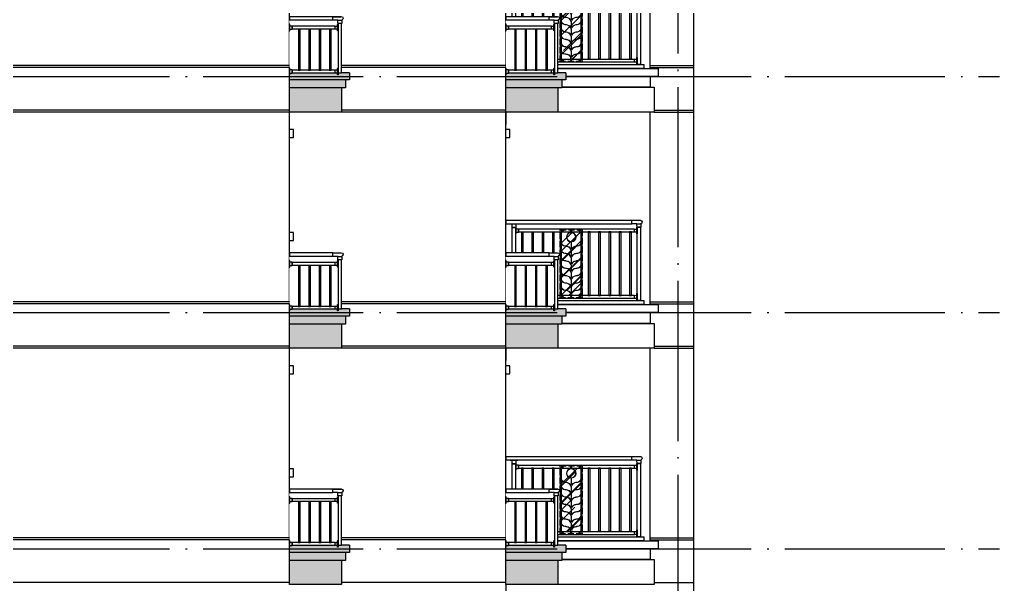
# Model space of a CAD drawing. Extents: x -12446 to 284554, y -295110 to 165007.
# Drawn here: x 198327 to 210557, y -229299 to -222245 of the extents above; entities that cross this region are included whole.
import ezdxf

# ---------------------------------------------------------------- set-up
doc = ezdxf.new("R2010")
doc.units = 0
doc.header["$LTSCALE"] = 1000
doc.linetypes.add('AX-14-E$0$DASH', pattern=[0.35, 0.25, -0.1])
doc.linetypes.add('AX-14-E$0$DOTE', pattern=[2.4200000000000004, 2, -0.2, 0.02, -0.2])
doc.layers.get('0').update_dxf_attribs({"linetype": 'CONTINUOUS'})
doc.layers.get('Defpoints').update_dxf_attribs({"linetype": 'CONTINUOUS'})
for name, color, linetype in [('A-Anno-Note', 241, 'CONTINUOUS'), ('AX-14-comp-tc$0$灰褐色真石漆', 15, 'CONTINUOUS'), ('AX-14-E$0$A-Anno-Note', 241, 'CONTINUOUS'), ('AX-14-E$0$A-Detl-Patt', 8, 'CONTINUOUS'), ('AX-14-E$0$A-Detl-Thin', 131, 'CONTINUOUS'), ('AX-14-E$0$A-elev-FIXT', 9, 'CONTINUOUS'), ('AX-14-E$0$A-elev-HRAL', 61, 'CONTINUOUS'), ('AX-14-E$0$A-elev-XFINE', 8, 'CONTINUOUS'), ('AX-14-E$0$PUB_HATCH', 8, 'CONTINUOUS'), ('AX-14-E$0$栏杆型材', 82, 'CONTINUOUS'), ('AX-14-E$0$阳台栏杆扶手', 82, 'CONTINUOUS')]:
    doc.layers.add(name, color=color, linetype=linetype)
doc.layers.add('AX-14-E$0$A-Grid', color=222, linetype='AX-14-E$0$DOTE', plot=False)
doc.layers.add('AX-14-E$0$A-Wall-stru', color=4, linetype='CONTINUOUS', lineweight=30)
doc.layers.add('AX-14-E$0$花形线', color=241, linetype='CONTINUOUS', lineweight=15)

# ---------------------------------------------------------------- blocks, each defined once
blk = doc.blocks.new('AX-14-E$0$4080转角立图')
at = {"layer": 'AX-14-E$0$A-elev-FIXT', "linetype": 'Continuous'}
blk.add_line((25.55522843915969, 41.9922859473736), (-24.30321649741381, 41.9922859473736), dxfattribs=at)
blk.add_lwpolyline([(-25.29782274598256, 42.9517344115302, -0.3271392253384975), (-24.22508311690763, 41.53998265002156), (-23.50000002561137, 0), (23.50000002561137, 0), (24.2073870995082, 40.52617865166394, -0.4091108014680134), (25.70715864608064, 42.00000004569301), (85.25000008335337, 42.00000003812602, 0.4142135623730951), (86.75000008707866, 43.50000004190952), (86.75000008707866, 86.50000009016367, 0.4142135623730951), (85.25000008335337, 88.00000009400537), (-18.75000002095476, 88.00000009400537, 0.8651570106099542)], format="xyb", close=True, dxfattribs=at)
blk = doc.blocks.new('AX-14-E$0$32固定座立面')
at = {"layer": 'AX-14-E$0$栏杆型材', "color": 6, "linetype": 'Continuous'}
blk.add_line((-7.000000000029103, -22.48393362967181), (-7.000000000029103, 22.48393362967181), dxfattribs=at)
blk.add_lwpolyline([(-7.000000000029103, -22.48393363013747, 0.4116598905253932), (-9.973820392653579, -19.48404786120226), (-36.00872653194528, -19.25684467663814, -0.411659890479309), (-36.99999999529972, -18.25688275466382), (-36.99999999529972, 18.25688275466382, -0.411659890479309), (-36.00872653194528, 19.25684467663814), (-9.973820392653579, 19.48404786120226, 0.4116598904800121), (-7.000000000029103, 22.48393362967181), (-7.000000000014551, 39.03737757549971, -0.4116598903650479), (-5.017453071239287, 41.03730142168934), (0, 41.08108807232929), (0, -41.08108807232929), (-5.017453071239287, -41.03730142167478, -0.41165989040972), (-7.000000000014551, -39.03737757517956)], format="xyb", close=True, dxfattribs=at)
blk = doc.blocks.new('AX-14-E$0$A$C39DB7BCD')
at = {"layer": 'AX-14-E$0$A-Detl-Thin'}
blk.add_line((121.5103497480013, 25.08079728815937), (671.5103500907862, 25.08079728815937), dxfattribs=at)
blk.add_wipeout([(671.5103500907826, 725.0807972881557), (21.510350090786233, 725.0807972881557), (21.510350090786233, 25.080797288159374), (671.5103500907826, 25.080797288159374)]).dxf.layer = 'AX-14-E$0$A-Detl-Thin'
at = {"layer": 'AX-14-E$0$A-elev-HRAL', "ltscale": 10}
for points in [[(148.5103500907862, 573.0807972881594, 0.4142135623730951), (148.0103500907862, 572.5807972881594), (148.0103500907862, 570.5807972881594, 0.4142135623730951), (148.5103500907862, 570.0807972881594), (173.5103500907862, 570.0807972881594, 0.4142135623730951), (174.0103500907862, 570.5807972881594), (174.0103500907862, 572.5807972881594, 0.4142135623730951), (173.5103500907862, 573.0807972881594)], [(277.5103500907862, 573.0807972881594, 0.4142135623730951), (277.0103500907862, 572.5807972881594), (277.0103500907862, 570.5807972881594, 0.4142135623730951), (277.5103500907862, 570.0807972881594), (302.5103500907862, 570.0807972881594, 0.4142135623730951), (303.0103500907862, 570.5807972881594), (303.0103500907862, 572.5807972881594, 0.4142135623730951), (302.5103500907862, 573.0807972881594)], [(406.5103500907862, 573.0807972881594, 0.4142135623730951), (406.0103500907862, 572.5807972881594), (406.0103500907862, 570.5807972881594, 0.4142135623730951), (406.5103500907862, 570.0807972881594), (431.5103500907862, 570.0807972881594, 0.4142135623730951), (432.0103500907862, 570.5807972881594), (432.0103500907862, 572.5807972881594, 0.4142135623730951), (431.5103500907862, 573.0807972881594)], [(535.5103500907862, 573.0807972881594, 0.4142135623730951), (535.0103500907862, 572.5807972881594), (535.0103500907862, 570.5807972881594, 0.4142135623730951), (535.5103500907862, 570.0807972881594), (560.5103500907862, 570.0807972881594, 0.4142135623730951), (561.0103500907862, 570.5807972881594), (561.0103500907862, 572.5807972881594, 0.4142135623730951), (560.5103500907862, 573.0807972881594)], [(148.5103500907862, 57.08079729080782, -0.4142135623730951), (148.0103500907862, 57.58079729080782), (148.0103500907862, 59.58079729080782, -0.4142135623730951), (148.5103500907862, 60.08079729080782), (173.5103500907862, 60.08079729080782, -0.4142135623730951), (174.0103500907862, 59.58079729080782), (174.0103500907862, 57.58079729080782, -0.4142135623730951), (173.5103500907862, 57.08079729080782)], [(277.5103500907862, 57.08079729080782, -0.4142135623730951), (277.0103500907862, 57.58079729080782), (277.0103500907862, 59.58079729080782, -0.4142135623730951), (277.5103500907862, 60.08079729080782), (302.5103500907862, 60.08079729080782, -0.4142135623730951), (303.0103500907862, 59.58079729080782), (303.0103500907862, 57.58079729080782, -0.4142135623730951), (302.5103500907862, 57.08079729080782)], [(406.5103500907862, 57.08079729080782, -0.4142135623730951), (406.0103500907862, 57.58079729080782), (406.0103500907862, 59.58079729080782, -0.4142135623730951), (406.5103500907862, 60.08079729080782), (431.5103500907862, 60.08079729080782, -0.4142135623730951), (432.0103500907862, 59.58079729080782), (432.0103500907862, 57.58079729080782, -0.4142135623730951), (431.5103500907862, 57.08079729080782)], [(535.5103500907862, 57.08079729080782, -0.4142135623730951), (535.0103500907862, 57.58079729080782), (535.0103500907862, 59.58079729080782, -0.4142135623730951), (535.5103500907862, 60.08079729080782), (560.5103500907862, 60.08079729080782, -0.4142135623730951), (561.0103500907862, 59.58079729080782), (561.0103500907862, 57.58079729080782, -0.4142135623730951), (560.5103500907862, 57.08079729080782)]]:
    blk.add_lwpolyline(points, format="xyb", close=True, dxfattribs=at)
for points in [[(170.5103500907862, 60.08079729080782), (151.5103500907862, 60.08079729080782), (151.5103500907862, 570.0807972881594), (170.5103500907862, 570.0807972881594)], [(299.5103500907862, 60.08079729080782), (280.5103500907862, 60.08079729080782), (280.5103500907862, 570.0807972881594), (299.5103500907862, 570.0807972881594)], [(428.5103500907862, 60.08079729080782), (409.5103500907862, 60.08079729080782), (409.5103500907862, 570.0807972881594), (428.5103500907862, 570.0807972881594)], [(557.5103500907862, 60.08079729080782), (538.5103500907862, 60.08079729080782), (538.5103500907862, 570.0807972881594), (557.5103500907862, 570.0807972881594)]]:
    blk.add_lwpolyline(points, close=True, dxfattribs=at)
at = {"layer": 'AX-14-E$0$栏杆型材'}
for points in [[(21.51035009078623, 640.0807972285256), (61.51035009078623, 640.0807972285256), (61.51035009078623, 25.08079728815937), (21.51035009078623, 25.08079728815937)], [(98.51035008607141, 605.0807972881594), (634.5103450552706, 605.0807972881594), (634.5103450552706, 573.0807972881594), (98.51035008607141, 573.0807972881594)], [(98.51035008612962, 57.08079728815937), (634.5103450552706, 57.08079728815937), (634.5103450552706, 25.08079728815937), (98.51035008612962, 25.08079728815937)]]:
    blk.add_lwpolyline(points, close=True, dxfattribs=at)
at = {"layer": 'AX-14-E$0$阳台栏杆扶手'}
blk.add_lwpolyline([(671.5103500907862, 685.0807972881594), (128.2603501778067, 685.0807972881594), (128.2603501778067, 725.0807972881594), (671.5103500907862, 725.0807972881594)], close=True, dxfattribs=at)
at = {"layer": 'AX-14-E$0$A-elev-HRAL'}
for name, p in [('AX-14-E$0$4080转角立图', (41.51035009078623, 640.0807972285256)), ('AX-14-E$0$32固定座立面', (671.5103450505703, 589.0807972881594)), ('AX-14-E$0$32固定座立面', (671.5103450505703, 41.08079728815937))]:
    blk.add_blockref(name, p, dxfattribs=at)
at = {"layer": 'AX-14-E$0$A-elev-HRAL', "xscale": -1}
for p in [(61.51035009078623, 589.0807972881594), (61.51035009078623, 41.08079728815937)]:
    blk.add_blockref('AX-14-E$0$32固定座立面', p, dxfattribs=at)
blk = doc.blocks.new('AX-14-E$0$螺帽01')
at = {"layer": 'AX-14-E$0$A-elev-XFINE', "linetype": 'Continuous'}
blk.add_lwpolyline([(-12.5, -3), (12.5, -3, 0.4142135623274548), (13, -2.500000000058208), (13, -0.5, 0.4142135624073697), (12.5, 0), (-12.5, 0, 0.4142135623954785), (-13, -0.5000000000582077), (-13, -2.500000000058208, 0.4142135623389978)], format="xyb", close=True, dxfattribs=at)
blk = doc.blocks.new('AX-14-E$0$40固定座立图')
at = {"layer": 'AX-14-E$0$A-elev-HRAL', "color": 6, "linetype": 'Continuous'}
blk.add_line((-26.48393362914794, -7), (26.48393362914794, -6.999999999985447), dxfattribs=at)
blk.add_lwpolyline([(48.03730141787673, -5.017453072752687), (48.08108807106328, 0), (-48.08108807106328, 0), (-48.03730141787673, -5.017453072723583, 0.4116598905572963), (-46.03737757392809, -6.999999999985447), (-26.48393362913339, -7, -0.4116598905270585), (-23.48404786067839, -9.97382039311924), (-23.16957599873422, -46.00872653110127, 0.4116598905130126), (-22.16961407421331, -46.99999999710416), (22.16961407421331, -46.99999999710416, 0.4116598905256279), (23.16957599871967, -46.00872653104306), (23.48404786066385, -9.973820392930064, -0.4116598905116063), (26.48393362913339, -6.999999999985447), (46.03737757392809, -7.000000000014551, 0.4116598905572963)], format="xyb", close=True, dxfattribs=at)
blk = doc.blocks.new('AX-14-E$0$麦穗铁花七')
at = {"layer": 'AX-14-E$0$花形线'}
for p, q in [((0, 0), (18.99999999837019, 0)), ((0, -856), (0, 0)), ((18.99999999837019, 0), (18.99999999837019, -170.711155415338)), ((257.9999999984866, 0), (276.9999999994179, 0)), ((257.9999999984866, -170.7111341095442), (257.9999999984866, 0)), ((276.9999999994179, 0), (276.9999999994179, -856)), ((147.9999999989523, -18), (128.9999999979045, -18)), ((128.9999999979045, -36), (128.9999999979045, -18)), ((147.9999999989523, -18), (147.9999999989523, -36)), ((18.99999999837019, -201.1872820074786), (18.99999999837019, -262.711171469884)), ((135.9999999983702, -159.8090010967571), (135.9999999983702, -239.4770345227444)), ((140.9999999983702, -159.8090049135499), (140.9999999983702, -239.4770383395371)), ((257.9999999984866, -262.7111501253676), (257.9999999984866, -201.1871012544143)), ((18.99999999837019, -293.1872854810208), (18.99999999837019, -354.7111647126731)), ((135.9999999984866, -331.4770447865594), (135.9999999983702, -265.8547116986592)), ((135.9999999984866, -423.4770315401256), (135.9999999984866, -357.8547183014452)), ((140.9999999983702, -265.8547229217947), (140.9999999983702, -331.4770411909558)), ((140.9999999983702, -357.8547259452753), (140.9999999983702, -423.4770334486384)), ((257.9999999984866, -354.711130782729), (257.9999999984866, -293.1870986134745)), ((18.99999999837019, -373.907845482463), (18.99999999837019, -446.7111638879869)), ((18.99999999837019, -465.9078454826958), (18.99999999837019, -538.711162801832)), ((135.9999999984866, -515.4770334486384), (135.9999999984866, -449.8547259455081)), ((140.9999999983702, -449.8547335893381), (140.9999999983702, -515.4770320816897)), ((257.9999999984866, -446.7111310036853), (257.9999999984866, -373.9078454829287)), ((257.9999999984866, -538.7111310788896), (257.9999999984866, -465.9078435169067)), ((18.99999999837019, -557.907845482463), (18.99999999837019, -630.711160156643)), ((135.9999999984866, -607.477033449104), (135.9999999984866, -541.8547183012124)), ((140.9999999983702, -541.8547335893381), (140.9999999983702, -607.4770353569183)), ((257.9999999984866, -630.7111320963595), (257.9999999984866, -557.9078474491835)), ((18.99999999837019, -649.9078474489506), (18.99999999837019, -722.7111475807615)), ((135.9999999984866, -699.4770315401256), (135.9999999984866, -633.8547259452753)), ((135.9999999984866, -791.4770306563005), (135.9999999984866, -725.8547451915219)), ((135.9999999984866, -791.4770326707512), (135.9999999984866, -725.8547451915219)), ((140.9999999983702, -633.8547259452753), (140.9999999983702, -699.4770353569183)), ((140.9999999983702, -725.854741233401), (140.9999999983702, -791.4770364877768)), ((257.9999999984866, -722.7111363504082), (257.9999999984866, -649.9078454829287)), ((18.99999999837019, -856), (0, -856)), ((19.00000032118987, -753.1872924522031), (18.99999999837019, -856)), ((129.0000000004657, -837), (128.9999995982507, -801.9999945529271)), ((147.9999999989523, -837), (129.0000000004657, -837)), ((147.9999999989523, -837), (147.9999983628513, -802.0000003913883)), ((257.9999999984866, -856.0000000002328), (257.9999999777647, -753.1872924517374)), ((276.9999999994179, -856), (257.9999999984866, -856))]:
    blk.add_line(p, q, dxfattribs=at)
blk.add_circle((138.499999997206, -95.24314306257293), 54.99999999978, dxfattribs=at)
for centre, radius, start, end in [((138.499999997206, -95.24314306257293), 59.99999999976, 99.11017015245682, 263.3741904625733), ((138.499999997206, -95.24314306257293), 59.99999999976009, 276.6258060255059, 80.88982984754318), ((28.99992061895318, -170.711155415338), 9.99992062057148, 179.9999551502032, 202.5284883252805), ((25.49999844981357, -201.1872820074786), 6.499998451425752, 48.98171101870844, 180.0000087778603), ((64.99784497800283, -155.7794758775854), 48.97177728634066, 202.52832141155, 264.7737600098847), ((64.99784497800283, -155.7794758775854), 53.68263728631816, 228.9817191078223, 264.9128929945838), ((55.93757898756303, -326.4905961589538), 117.3187729925896, 67.96278900687564, 87.89940200339474), ((55.94803452724591, -326.4064713339903), 121.9451817465887, 67.87781100030634, 87.84333800098148), ((74.66155586054083, -274.6333636271884), 62.26028161721909, 11.9892397155874, 66.0286990006087), ((74.66155586054083, -274.6333636271884), 66.97114161719942, 30.64552738469729, 66.02869900788912), ((130.9999995819526, -159.809001283953), 5.00000041654, 1.814268998284636e-06, 83.37418591651168), ((133.9999996210681, -239.4770338968956), 2.000000377318267, 210.6455399846023, 359.9999917557482), ((146.0000044916524, -159.8090049135499), 5.00000449324, 96.62589790626696, 180), ((142.9999995556427, -239.4770383395371), 1.999999557308492, 179.9999903150052, 329.3544905043871), ((202.3384449953446, -274.6333636271884), 62.26028161718629, 113.9713010066717, 168.0107706737014), ((202.3384449953446, -274.6333636271884), 66.97114161718169, 113.9713010066717, 149.3544757168593), ((221.0519663286395, -326.4064713339903), 121.9451817465887, 92.15666199901852, 112.1221889996937), ((221.062421868206, -326.4905961589538), 117.3187729925896, 92.10059800328618, 112.0372110004021), ((212.0021558778826, -155.7794758775854), 48.97177728632563, 275.2262399968336, 337.4716623274784), ((212.0021558778826, -155.7794758775854), 53.68263728632237, 275.0871070054162, 311.0182802819995), ((251.5000015494879, -201.1872820074786), 6.499998451425752, 359.9999912221397, 131.0182889898809), ((247.9999247504165, -170.7111266891588), 10.00007524804463, 337.4717882479646, 359.9999574847405), ((28.99992061895318, -262.7111537519377), 9.99992062057148, 179.9999551502032, 202.5284883252805), ((25.49999844981357, -293.1872803440783), 6.499998451425752, 48.98171101870844, 180.0000087778603), ((28.99992061895318, -354.7111537519377), 9.99992062057148, 179.9999551502032, 202.5284883252805), ((64.99784497800283, -247.779474214185), 48.97177728634066, 202.52832141155, 264.7737600098847), ((64.99784497800283, -339.779474214185), 48.97177728634066, 202.52832141155, 264.7737600098847), ((64.99784497800283, -247.779474214185), 53.68263728631816, 228.9817191078223, 264.9128929945838), ((55.93757898767944, -418.4905944955535), 117.3187729925896, 67.96278900687564, 87.89940200339474), ((55.94803452724591, -418.40646967059), 121.9451817465887, 67.87781100030634, 87.84333800098148), ((74.66155586054083, -366.633361963788), 62.26028161721909, 11.9892397155874, 66.0286990006087), ((74.66155586054083, -366.633361963788), 66.97114161719942, 30.64552738469729, 66.02869900788912), ((133.9999996210681, -331.4770322334953), 2.000000377318267, 210.6455399846023, 359.9999917557482), ((116.00015786523, -265.8547116986592), 19.99984213317512, 359.9999763211216, 11.98931049959208), ((116.00015786523, -357.8547100352589), 19.99984213317512, 359.9999763211216, 11.98931049959208), ((160.9999104849994, -265.8547229217947), 19.99991048663023, 168.0107305257201, 180.0000134335947), ((142.9999995557591, -331.4770366761368), 1.999999557308492, 179.9999903150052, 329.3544905043871), ((160.9999104849994, -357.8547212583944), 19.99991048663023, 168.0107305257201, 180.0000134335947), ((202.3384449953446, -366.633361963788), 62.26028161718629, 113.9713010066717, 168.0107706737014), ((202.3384449953446, -366.633361963788), 66.97114161718169, 113.9713010066717, 149.3544757168593), ((221.0519663286395, -418.40646967059), 121.9451817465887, 92.15666199901852, 112.1221889996937), ((221.0624218683224, -418.4905944955535), 117.3187729925896, 92.10059800328618, 112.0372110004021), ((212.0021558778826, -247.779474214185), 48.97177728632563, 275.2262399968336, 337.4716623274784), ((212.0021558778826, -339.779474214185), 48.97177728632563, 275.2262399968336, 337.4716623274784), ((212.0021558778826, -247.779474214185), 53.68263728632237, 275.0871070054162, 311.0182802819995), ((251.5000015496043, -293.1872803440783), 6.499998451425752, 359.9999912221397, 131.0182889898809), ((247.9999247504165, -262.7111250257585), 10.00007524804463, 337.4717882479646, 359.9999574847405), ((247.9999247504165, -354.7111250257585), 10.00007524804463, 337.4717882479646, 359.9999574847405), ((20.99999995273538, -373.9078454498667), 1.999999954337312, 37.80011585551426, 180.0000009338149), ((28.99992061895318, -446.7111537519377), 9.99992062057148, 179.9999551502032, 202.5284883252805), ((20.99999995273538, -465.9078454498667), 1.999999954382771, 37.80011585551426, 180.0000009338149), ((64.99784497800283, -431.779474214185), 48.97177728634066, 202.52832141155, 264.7737600098847), ((64.99784497800283, -339.779474214185), 53.68263728631146, 217.8001173893317, 264.9128929945838), ((64.99784497800283, -431.779474214185), 53.68263728631879, 217.8001173893317, 264.9128929945838), ((55.93757898767944, -510.4905944955535), 117.3187729925896, 67.96278900687564, 87.89940200339474), ((55.93757898767944, -602.4905944955535), 117.3187729925896, 67.96278900687564, 87.89940200339474), ((55.94803452724591, -510.40646967059), 121.9451817465887, 67.87781100030634, 87.84333800098148), ((55.94803452724591, -602.40646967059), 121.9451817465887, 67.87781100030634, 87.84333800098148), ((74.66155586054083, -458.633361963788), 62.2602816172185, 11.98922958450277, 66.02869900788912), ((74.66155586054083, -458.633361963788), 66.97114161719377, 30.64552808971666, 66.0286990006087), ((133.9999992811354, -423.4770309927408), 2.000000717247605, 210.6455520372097, 359.9999843252495), ((116.0000126780942, -449.8547252812423), 19.99998732036015, 359.9999980923495, 11.9892352526368), ((143.0000005568145, -423.4770330225583), 2.000000558398869, 180.0000121929549, 329.3544549905359), ((161.0000556670129, -449.8547365039121), 20.00005566859294, 168.0108057648156, 179.9999916490265), ((202.3384449953446, -458.633361963788), 62.26028161718337, 113.9713010066717, 168.0107808078137), ((202.3384449953446, -458.633361963788), 66.97114161718247, 113.9713010066717, 149.3544736496994), ((221.0519663286395, -510.40646967059), 121.9451817465887, 92.15666199901852, 112.1221889996937), ((221.0519663286395, -602.40646967059), 121.9451817465887, 92.15666199901852, 112.1221889996937), ((221.0624218683224, -510.4905944955535), 117.3187729925896, 92.10059800328618, 112.0372110004021), ((221.0624218683224, -602.4905944955535), 117.3187729925896, 92.10059800328618, 112.0372110004021), ((212.0021558778826, -431.779474214185), 48.97177728632563, 275.2262399968336, 337.4716623274784), ((212.0021558778826, -339.779474214185), 53.68263728631881, 275.0871070054162, 322.1998820658076), ((212.0021558778826, -431.779474214185), 53.68263728631785, 275.0871070054162, 322.1998836556749), ((256.0000005458714, -373.9078450917732), 1.999999452546983, 359.9999887942209, 142.1999005235995), ((256.0000014370307, -465.9078424889594), 1.999998561419298, 359.9999705448092, 142.1999321915944), ((247.9999247504165, -446.7111250257585), 10.00007524804463, 337.4717882479646, 359.9999574847405), ((28.99992061895318, -538.7111537519377), 9.99992062057148, 179.9999551502032, 202.5284883252805), ((20.99999995273538, -557.9078454498667), 1.999999954343679, 37.80011585551426, 180.0000009338149), ((64.99784497800283, -523.779474214185), 48.97177728634066, 202.52832141155, 264.7737600098847), ((64.99784497800283, -523.779474214185), 53.6826372863135, 217.7394217313141, 264.9128929945838), ((55.93757898767944, -694.4905944955535), 117.3187729925896, 67.96278900687564, 87.89940200339474), ((55.94803452724591, -694.40646967059), 121.9451817465887, 67.87781100030634, 87.84333800098148), ((74.66155586054083, -550.633361963788), 62.26028161721916, 11.9892397155874, 66.0286990006087), ((74.66155586054083, -642.633361963788), 62.26028161721518, 11.98922958450277, 66.02869900788912), ((74.66155586054083, -550.633361963788), 66.97114161718834, 30.64552672786852, 66.0286990006087), ((74.66155586054083, -642.633361963788), 66.97114161718936, 30.64552672786852, 66.0286990006087), ((133.9999999423744, -515.4770334060304), 2.000000056026527, 210.6455285991977, 359.9999987860406), ((133.9999999423744, -607.4770334060304), 2.000000056028064, 210.6455285991977, 359.9999987860406), ((116.0001578651136, -541.8547100352589), 19.99984213332742, 359.9999763211216, 11.98931049959208), ((143.000000814558, -515.4770320816897), 2.000000816175488, 180.0000178358651, 329.3544458443715), ((161.0000556738814, -541.8547365046106), 20.00005567548281, 168.0108057648156, 179.9999916490265), ((142.9999998958083, -607.4770354351494), 1.999999897337604, 179.9999977588442, 329.3544784270468), ((202.3384449953446, -550.633361963788), 62.26028161718175, 113.9713010066717, 168.0107808078137), ((202.3384449953446, -642.633361963788), 62.26028161718352, 113.9713010066717, 168.0107706737014), ((202.3384449953446, -550.633361963788), 66.97114161718883, 113.9713010066717, 149.3544731255674), ((202.3384449953446, -550.633361963788), 66.97114161718528, 113.9713010066717, 149.3544723301044), ((202.3384449953446, -642.633361963788), 66.97114161717674, 113.9713010066717, 149.3544750126236), ((221.0519663286395, -694.40646967059), 121.9451817465887, 92.15666199901852, 112.1221889996937), ((221.0624218683224, -694.4905944955535), 117.3187729925896, 92.10059800328618, 112.0372110004021), ((212.0021558778826, -523.779474214185), 48.97177728632563, 275.2262399968336, 337.4716623274784), ((212.0021558778826, -523.779474214185), 53.68263728631717, 275.0871070054162, 322.1998804661045), ((255.9999996545957, -557.9078476950526), 2.000000343841308, 7.043632581575615e-06, 142.1998688660991), ((247.9999247504165, -538.7111250257585), 10.00007524804463, 337.4717882479646, 359.9999574847405), ((28.99992061895318, -630.7111537519377), 9.99992062057148, 179.9999551502032, 202.5284883252805), ((21.0000008441275, -649.907848053379), 2.000000845725598, 37.8001475235092, 179.9999826844032), ((28.99997187592089, -722.7111446738709), 9.999971877552907, 179.999984111806, 202.52839555206), ((64.99784497800283, -615.779474214185), 48.97177728634066, 202.52832141155, 264.7737600098847), ((64.99784497800283, -615.779474214185), 48.97177728633999, 202.52832141155, 264.7737600098847), ((64.99784497800283, -707.7794753448106), 48.97177728634332, 202.5283364180262, 264.7737600031664), ((64.99784497800283, -615.779474214185), 53.6826372863171, 217.8001200227063, 264.9128930012645), ((64.99784497800283, -615.779474214185), 53.6826372863156, 220.661554955366, 264.9128929945838), ((55.93757898767944, -786.4905944955535), 117.3187729925896, 67.96278900687564, 87.89940200339474), ((55.94803452724591, -786.40646967059), 121.9451817465887, 67.87781100030634, 87.84333800098148), ((74.66155586054083, -734.633361963788), 62.2602816172191, 11.98920405565542, 66.0286990006087), ((74.66155586054083, -734.633361963788), 66.97114161718707, 33.5140883673936, 66.02869900788912), ((74.66155586054083, -734.633361963788), 66.97114161719884, 30.64552878465425, 66.02869900788912), ((133.9999992812518, -699.4770309929736), 2.000000717230917, 210.6455520487924, 359.9999843252495), ((116.0000126805389, -633.8547252810095), 19.99998731784082, 359.9999980923495, 11.9892352526368), ((115.9996471068589, -725.8547636691947), 20.00035289156211, 5.293396606758375e-05, 11.98904582984367), ((160.9999104847666, -633.8547212583944), 19.99991048630236, 168.0107305257201, 180.0000134335947), ((142.9999998958083, -699.4770354351494), 1.999999897376712, 179.9999977588442, 329.3544784270468), ((161.0002008653246, -725.8547517508268), 20.00020086689259, 168.0108810035033, 179.9999698777985), ((202.3384449953446, -734.633361963788), 62.26028161718613, 113.9713010066717, 168.0107909358706), ((202.3384449953446, -734.633361963788), 66.97114161717755, 113.9713010066717, 149.3544751038509), ((202.3384449953446, -734.633361963788), 66.97114161718214, 113.9713010066717, 146.4859096627437), ((221.0519663286395, -786.40646967059), 121.9451817465887, 92.15666199901852, 112.1221889996937), ((221.0624218683224, -786.4905944955535), 117.3187729925896, 92.10059800328618, 112.0372110004021), ((212.0021558778826, -615.779474214185), 48.97177728632563, 275.2262399968336, 339.9297405111478), ((212.0021558778826, -615.779474214185), 48.97177728632563, 275.2262399968336, 337.4716623274784), ((212.0021558778826, -707.7794753448106), 48.97177728632563, 275.2262399968336, 337.4716588511947), ((212.0021558778826, -615.779474214185), 53.68263728632092, 275.0871070054162, 322.1998827292423), ((212.0021558778826, -615.779474214185), 53.68263728631741, 275.0871070054162, 319.3384430893524), ((256.0000005458714, -649.9078450917732), 1.999999452543224, 359.9999887942209, 142.1999005235995), ((247.9999247504165, -630.7111250257585), 10.00007524804463, 337.4717882479646, 359.9999574847405), ((247.9999502144055, -722.711131228134), 10.00004978409319, 337.471742154263, 359.9999718788305), ((25.49999844981357, -753.1872914559208), 6.499998451425752, 48.98171101870844, 180.0000087778603), ((64.99784497800283, -707.7794753448106), 53.68263728630832, 228.9817253492229, 264.9128930012645), ((55.93757898767944, -878.490595626412), 117.3187729925896, 67.96278900687564, 87.89940200339474), ((55.94803452724591, -878.4064708014484), 121.9451817465887, 67.87781100030634, 87.84333800098148), ((74.66155586054083, -826.6333630944137), 62.26028161722146, 35.65450653499575, 66.02869899332832), ((74.66155586054083, -826.6333630944137), 66.97114161719243, 30.64552808971666, 66.0286990006087), ((109.0000233292812, -801.9999908928294), 19.99997667117735, 359.9999895145924, 35.65455139086912), ((133.9999992811354, -791.4770321235992), 2.000000717276533, 210.6455520487924, 359.9999843252495), ((133.9999992811354, -791.4770321235992), 2.000000717276533, 210.6455520487924, 359.9999843252495), ((142.9999998956919, -791.4770365660079), 1.999999897328129, 179.9999977588442, 329.3544784270468), ((202.3384449953446, -826.6333630944137), 66.97114161717832, 113.9713010066717, 149.3544750126236), ((168.0000024933834, -802.0000003913883), 20.00000249452797, 144.3454889800267, 179.9999988794221), ((202.3384449953446, -826.6333630944137), 62.26028161719142, 113.9713010066717, 144.3454841976421), ((221.0519663286395, -878.4064708014484), 121.9451817465887, 92.15666199901852, 112.1221889996937), ((221.0624218683224, -878.490595626412), 117.3187729925896, 92.10059800328618, 112.0372110004021), ((212.0021558778826, -707.7794753448106), 53.68263728631764, 275.0871069987355, 311.0182740408725), ((251.5000015496043, -753.1872914559208), 6.499998451425752, 359.9999912221397, 131.0182889898809)]:
    blk.add_arc(centre, radius, start, end, dxfattribs=at)
blk = doc.blocks.new('AX-14-E$0$aeryhrejreahre')
at = {"layer": 'AX-14-E$0$PUB_HATCH'}
h = blk.add_hatch(dxfattribs=at)
h.set_pattern_fill('AR-RROOF', color=256, scale=180, angle=45, style=0)
h.set_pattern_definition([(45, (123416.3569753696, -206915.0915559117), (193.9735322150937, 517.2627525735832), [3429, -457.2, 1143, -228.6]), (45, (123550.5220018182, -206619.2819192837), (-376.6319417176403, 53.3427213591508), [685.8, -75.43799999999999, 1371.6, -171.45]), (45, (123359.7813618066, -206696.8713321696), (732.2500841119789, 948.8538617521667), [1828.8, -320.04, 914.4, -228.6])])
h.paths.add_polyline_path([(205313.6805777584, -257346.4107495296), (205552.6805777524, -257346.4107495296), (205552.6805777524, -258142.4107495294), (205313.6805777584, -258142.4107495294)])
at = {"layer": 'AX-14-E$0$A-elev-HRAL', "ltscale": 10, "elevation": -0.0001354521091711663}
for points in [[(204834.9305777598, -257346.4107495294, -0.4142135623730951), (204835.4305777598, -257346.9107495294), (204835.4305777598, -257348.9107495294, -0.4142135623730951), (204834.9305777598, -257349.4107495294), (204809.9305777598, -257349.4107495294, -0.4142135623730951), (204809.4305777598, -257348.9107495294), (204809.4305777598, -257346.9107495294, -0.4142135623730951), (204809.9305777598, -257346.4107495294)], [(204963.9305777598, -257346.4107495294, -0.4142135623730951), (204964.4305777598, -257346.9107495294), (204964.4305777598, -257348.9107495294, -0.4142135623730951), (204963.9305777598, -257349.4107495294), (204938.9305777598, -257349.4107495294, -0.4142135623730951), (204938.4305777598, -257348.9107495294), (204938.4305777598, -257346.9107495294, -0.4142135623730951), (204938.9305777598, -257346.4107495294)], [(205092.9305777598, -257346.4107495294, -0.4142135623730951), (205093.4305777598, -257346.9107495294), (205093.4305777598, -257348.9107495294, -0.4142135623730951), (205092.9305777598, -257349.4107495294), (205067.9305777598, -257349.4107495294, -0.4142135623730951), (205067.4305777598, -257348.9107495294), (205067.4305777598, -257346.9107495294, -0.4142135623730951), (205067.9305777598, -257346.4107495294)], [(205221.9305777598, -257346.4107495294, -0.4142135623730951), (205222.4305777598, -257346.9107495294), (205222.4305777598, -257348.9107495294, -0.4142135623730951), (205221.9305777598, -257349.4107495294), (205196.9305777598, -257349.4107495294, -0.4142135623730951), (205196.4305777598, -257348.9107495294), (205196.4305777598, -257346.9107495294, -0.4142135623730951), (205196.9305777598, -257346.4107495294)], [(205644.4305777593, -257346.4107495294, 0.4142135623730951), (205643.9305777593, -257346.9107495294), (205643.9305777593, -257348.9107495294, 0.4142135623730951), (205644.4305777593, -257349.4107495294), (205669.4305777593, -257349.4107495294, 0.4142135623730951), (205669.9305777593, -257348.9107495294), (205669.9305777593, -257346.9107495294, 0.4142135623730951), (205669.4305777593, -257346.4107495294)], [(205773.4305777593, -257346.4107495294, 0.4142135623730951), (205772.9305777593, -257346.9107495294), (205772.9305777593, -257348.9107495294, 0.4142135623730951), (205773.4305777593, -257349.4107495294), (205798.4305777593, -257349.4107495294, 0.4142135623730951), (205798.9305777593, -257348.9107495294), (205798.9305777593, -257346.9107495294, 0.4142135623730951), (205798.4305777593, -257346.4107495294)], [(205902.4305777593, -257346.4107495294, 0.4142135623730951), (205901.9305777593, -257346.9107495294), (205901.9305777593, -257348.9107495294, 0.4142135623730951), (205902.4305777593, -257349.4107495294), (205927.4305777593, -257349.4107495294, 0.4142135623730951), (205927.9305777593, -257348.9107495294), (205927.9305777593, -257346.9107495294, 0.4142135623730951), (205927.4305777593, -257346.4107495294)], [(206031.4305777593, -257346.4107495294, 0.4142135623730951), (206030.9305777593, -257346.9107495294), (206030.9305777593, -257348.9107495294, 0.4142135623730951), (206031.4305777593, -257349.4107495294), (206056.4305777593, -257349.4107495294, 0.4142135623730951), (206056.9305777593, -257348.9107495294), (206056.9305777593, -257346.9107495294, 0.4142135623730951), (206056.4305777593, -257346.4107495294)], [(206160.4305777593, -257346.4107495294, 0.4142135623730951), (206159.9305777593, -257346.9107495294), (206159.9305777593, -257348.9107495294, 0.4142135623730951), (206160.4305777593, -257349.4107495294), (206185.4305777593, -257349.4107495294, 0.4142135623730951), (206185.9305777593, -257348.9107495294), (206185.9305777593, -257346.9107495294, 0.4142135623730951), (206185.4305777593, -257346.4107495294)], [(204834.9305777598, -258142.4107495294, 0.4142135623730951), (204835.4305777598, -258141.9107495294), (204835.4305777598, -258139.9107495294, 0.4142135623730951), (204834.9305777598, -258139.4107495294), (204809.9305777598, -258139.4107495294, 0.4142135623730951), (204809.4305777598, -258139.9107495294), (204809.4305777598, -258141.9107495294, 0.4142135623730951), (204809.9305777598, -258142.4107495294)], [(204963.9305777598, -258142.4107495294, 0.4142135623730951), (204964.4305777598, -258141.9107495294), (204964.4305777598, -258139.9107495294, 0.4142135623730951), (204963.9305777598, -258139.4107495294), (204938.9305777598, -258139.4107495294, 0.4142135623730951), (204938.4305777598, -258139.9107495294), (204938.4305777598, -258141.9107495294, 0.4142135623730951), (204938.9305777598, -258142.4107495294)], [(205092.9305777598, -258142.4107495294, 0.4142135623730951), (205093.4305777598, -258141.9107495294), (205093.4305777598, -258139.9107495294, 0.4142135623730951), (205092.9305777598, -258139.4107495294), (205067.9305777598, -258139.4107495294, 0.4142135623730951), (205067.4305777598, -258139.9107495294), (205067.4305777598, -258141.9107495294, 0.4142135623730951), (205067.9305777598, -258142.4107495294)], [(205221.9305777598, -258142.4107495294, 0.4142135623730951), (205222.4305777598, -258141.9107495294), (205222.4305777598, -258139.9107495294, 0.4142135623730951), (205221.9305777598, -258139.4107495294), (205196.9305777598, -258139.4107495294, 0.4142135623730951), (205196.4305777598, -258139.9107495294), (205196.4305777598, -258141.9107495294, 0.4142135623730951), (205196.9305777598, -258142.4107495294)], [(205644.4305777593, -258142.4107495294, -0.4142135623730951), (205643.9305777593, -258141.9107495294), (205643.9305777593, -258139.9107495294, -0.4142135623730951), (205644.4305777593, -258139.4107495294), (205669.4305777593, -258139.4107495294, -0.4142135623730951), (205669.9305777593, -258139.9107495294), (205669.9305777593, -258141.9107495294, -0.4142135623730951), (205669.4305777593, -258142.4107495294)], [(205773.4305777593, -258142.4107495294, -0.4142135623730951), (205772.9305777593, -258141.9107495294), (205772.9305777593, -258139.9107495294, -0.4142135623730951), (205773.4305777593, -258139.4107495294), (205798.4305777593, -258139.4107495294, -0.4142135623730951), (205798.9305777593, -258139.9107495294), (205798.9305777593, -258141.9107495294, -0.4142135623730951), (205798.4305777593, -258142.4107495294)], [(205902.4305777593, -258142.4107495294, -0.4142135623730951), (205901.9305777593, -258141.9107495294), (205901.9305777593, -258139.9107495294, -0.4142135623730951), (205902.4305777593, -258139.4107495294), (205927.4305777593, -258139.4107495294, -0.4142135623730951), (205927.9305777593, -258139.9107495294), (205927.9305777593, -258141.9107495294, -0.4142135623730951), (205927.4305777593, -258142.4107495294)], [(206031.4305777593, -258142.4107495294, -0.4142135623730951), (206030.9305777593, -258141.9107495294), (206030.9305777593, -258139.9107495294, -0.4142135623730951), (206031.4305777593, -258139.4107495294), (206056.4305777593, -258139.4107495294, -0.4142135623730951), (206056.9305777593, -258139.9107495294), (206056.9305777593, -258141.9107495294, -0.4142135623730951), (206056.4305777593, -258142.4107495294)], [(206160.4305777593, -258142.4107495294, -0.4142135623730951), (206159.9305777593, -258141.9107495294), (206159.9305777593, -258139.9107495294, -0.4142135623730951), (206160.4305777593, -258139.4107495294), (206185.4305777593, -258139.4107495294, -0.4142135623730951), (206185.9305777593, -258139.9107495294), (206185.9305777593, -258141.9107495294, -0.4142135623730951), (206185.4305777593, -258142.4107495294)]]:
    blk.add_lwpolyline(points, format="xyb", close=True, dxfattribs=at)
for points in [[(204812.9305777598, -258139.4107495294), (204831.9305777598, -258139.4107495294), (204831.9305777598, -257349.4107495294), (204812.9305777598, -257349.4107495294)], [(204941.9305777598, -258139.4107495294), (204960.9305777598, -258139.4107495294), (204960.9305777598, -257349.4107495294), (204941.9305777598, -257349.4107495294)], [(205070.9305777598, -258139.4107495294), (205089.9305777598, -258139.4107495294), (205089.9305777598, -257349.4107495294), (205070.9305777598, -257349.4107495294)], [(205199.9305777598, -258139.4107495294), (205218.9305777598, -258139.4107495294), (205218.9305777598, -257349.4107495294), (205199.9305777598, -257349.4107495294)], [(205666.4305777593, -258139.4107495294), (205647.4305777593, -258139.4107495294), (205647.4305777593, -257349.4107495294), (205666.4305777593, -257349.4107495294)], [(205795.4305777593, -258139.4107495294), (205776.4305777593, -258139.4107495294), (205776.4305777593, -257349.4107495294), (205795.4305777593, -257349.4107495294)], [(205924.4305777593, -258139.4107495294), (205905.4305777593, -258139.4107495294), (205905.4305777593, -257349.4107495294), (205924.4305777593, -257349.4107495294)], [(206053.4305777593, -258139.4107495294), (206034.4305777593, -258139.4107495294), (206034.4305777593, -257349.4107495294), (206053.4305777593, -257349.4107495294)], [(206182.4305777593, -258139.4107495294), (206163.4305777593, -258139.4107495294), (206163.4305777593, -257349.4107495294), (206182.4305777593, -257349.4107495294)]]:
    blk.add_lwpolyline(points, close=True, dxfattribs=at)
at = {"layer": 'AX-14-E$0$栏杆型材'}
for points, elevation in [([(204698.1805777598, -257291.4107495266), (204738.1805777598, -257291.4107495266), (204738.1805777598, -258204.4107495294), (204698.1805777598, -258204.4107495294)], 1.905728676620741e-06), ([(206298.1805777598, -258204.4107495294), (206258.1805777598, -258204.4107495294), (206258.1805777598, -257289.4107495892), (206298.1805777598, -257289.4107495892)], -0.0001354521091711663), ([(206221.1805777645, -257314.4107495294), (204775.1805777551, -257314.4107495294), (204775.1805777551, -257346.4107495294), (206221.1805777645, -257346.4107495294)], -0.0001354491747068923), ([(206221.1805777645, -258142.4107495294), (204775.1805777551, -258142.4107495294), (204775.1805777551, -258174.4107495294), (206221.1805777645, -258174.4107495294)], -0.0001354491747068923)]:
    blk.add_lwpolyline(points, close=True, dxfattribs=dict(at, elevation=elevation))
for centre in [(205329.6805777598, -257331.4107495294, -0.000275286579774898), (205536.6805777593, -257331.4107495294, -0.000275286579774898), (205329.6805777598, -258157.4107495294, -0.000275286579774898), (205536.6805777593, -258157.4107495294, -0.000275286579774898)]:
    blk.add_circle(centre, 7, dxfattribs=at)
at = {"layer": 'AX-14-E$0$阳台栏杆扶手', "elevation": -0.0002733810696280664}
blk.add_lwpolyline([(206191.4305776727, -257204.4107495296), (204618.1805827111, -257204.4107495296), (204618.1805827111, -257244.4107495296), (206191.4305776727, -257244.4107495296)], close=True, dxfattribs=at)
at = {"layer": 'Defpoints', "linetype": 'AX-14-E$0$DASH', "ltscale": 0.3, "elevation": -0.000275286579774898}
blk.add_lwpolyline([(205294.6805777598, -257319.4107495294), (205571.6805777593, -257319.4107495294), (205571.6805777593, -258169.4107495294), (205294.6805777598, -258169.4107495294)], close=True, dxfattribs=at)
at = {"layer": 'Defpoints', "elevation": -0.000275286579774898}
blk.add_lwpolyline([(205313.6805777584, -257346.4107495296), (205552.6805777524, -257346.4107495296), (205552.6805777524, -258142.4107495294), (205313.6805777584, -258142.4107495294)], close=True, dxfattribs=at)
at = {"xscale": -1}
for name, p in [('AX-14-E$0$40固定座立图', (204718.1805777598, -257244.4107495294, -0.0001379289604569001)), ('AX-14-E$0$32固定座立面', (204738.1805777598, -257330.4107495294, -0.0001379289604569001)), ('AX-14-E$0$4080转角立图', (206278.1805777598, -257289.4107495892, -0.0001354521091711663)), ('AX-14-E$0$螺帽01', (205304.1805777598, -257346.4107495294, -0.000275286579774898)), ('AX-14-E$0$32固定座立面', (204738.1805777598, -258158.4107495294, -0.0001379289604569001))]:
    blk.add_blockref(name, p, dxfattribs=at)
for name, p in [('AX-14-E$0$32固定座立面', (206258.1805777598, -257330.4107495294, -0.0001354521091711663)), ('AX-14-E$0$麦穗铁花七', (205294.6805777603, -257316.4107495289, -0.0002752895262635819)), ('AX-14-E$0$螺帽01', (205562.1805777617, -257346.4107495294, -0.000275286579774898)), ('AX-14-E$0$32固定座立面', (206258.1805777598, -258158.4107495294, -0.0001354521091711663))]:
    blk.add_blockref(name, p)
at = {"rotation": 180}
blk.add_blockref('AX-14-E$0$螺帽01', (205304.1805777598, -258142.4107495294, -0.0002752836453106239), dxfattribs=at)
at = {"xscale": -1, "rotation": 180}
blk.add_blockref('AX-14-E$0$螺帽01', (205562.1805777617, -258142.4107495294, -0.0002752836453106239), dxfattribs=at)
at = {"layer": 'AX-14-E$0$栏杆型材', "extrusion": (0, 0, -1), "zscale": -1, "rotation": 180}
blk.add_blockref('AX-14-E$0$螺帽01', (-204737.4112952856, -258192.4107495294, 0.0001379289845057198), dxfattribs=at)
blk = doc.blocks.new('AX-14-E$0$FBSUIEFHEWFFSF5348646')
at = {"layer": 'AX-14-E$0$A-Detl-Thin'}
for p, q in [((172756.8753013716, 358682.3243879016), (172756.8753013716, 361632.3243879015)), ((175456.8752713365, 358682.3243879013), (175456.8752713365, 361632.3243879012)), ((175459.9492771651, 358682.3243879009), (175459.9492771608, 361632.3243879007)), ((177259.9492771651, 359227.3243879009), (177259.9492771651, 361632.3243879007)), ((177806.8753154725, 358527.3243879015), (177806.8753154723, 361632.3243879012)), ((172806.8753013716, 361412.7137667035), (172756.8753013716, 361412.7137667035)), ((172806.8753013716, 361312.7137667035), (172806.8753013716, 361412.7137667035)), ((175506.8752713365, 361412.7137667035), (175456.8752713365, 361412.7137667035)), ((175506.8752713365, 361312.7137667035), (175506.8752713365, 361412.7137667035)), ((172756.8753013716, 361312.7137667035), (172806.8753013716, 361312.7137667035)), ((175456.8752713365, 361312.7137667035), (175506.8752713365, 361312.7137667035)), ((172806.8753013716, 360127.3243879009), (172756.8753013716, 360127.3243879009)), ((172806.8753013716, 360027.3243879009), (172806.8753013716, 360127.3243879009)), ((172756.8753013716, 360027.3243879009), (172806.8753013716, 360027.3243879009)), ((173506.8753226523, 359172.3243879015), (172756.8753013716, 359172.3243879015)), ((173456.8753226523, 359082.3243879015), (172756.8753013716, 359082.3243879015)), ((176206.8752713365, 359172.3243879015), (175456.8752713365, 359172.3243879015)), ((176156.8752713365, 359082.3243879015), (175456.8752713365, 359082.3243879015)), ((173406.8753226523, 358982.3243879015), (172756.8753013716, 358982.3243879015)), ((176106.8752713365, 358982.3243879015), (175456.8752713365, 358982.3243879015)), ((173406.8753226523, 358682.3243879016), (172756.8753013716, 358682.3243879016)), ((176106.8752713365, 358682.3243879014), (175456.8752713365, 358682.3243879013)), ((175456.8752713365, 358682.3243879013), (175456.8752713364, 358527.3243879015))]:
    blk.add_line(p, q, dxfattribs=at)
for points in [[(175459.9492771651, 359277.3243879009), (177180.1247540117, 359277.3243879009), (177180.1247540117, 359227.3243879009), (175459.9492771651, 359227.3243879009)], [(175459.9492771651, 359227.3243879009), (177359.9492771651, 359227.3243879009), (177359.9492771651, 359127.3243879004), (176206.8752713365, 359127.3243879004)], [(176206.8752713365, 359127.3243879004), (177259.9492771651, 359127.3243879004), (177259.9492771651, 358992.3243971535), (176156.8752713365, 358992.3243971535)], [(176156.8752713365, 358992.3243971535), (177309.9492771651, 358992.3243971535), (177309.9492771651, 358682.3243879009), (175459.9492771651, 358682.3243879009)]]:
    blk.add_lwpolyline(points, dxfattribs=at)
at = {"layer": 'AX-14-E$0$A-Wall-stru'}
for points in [[(173506.8753226523, 359172.3243879015), (173506.8753226523, 359082.3243879015), (173456.8753226523, 359082.3243879015), (173456.8753226523, 358982.3243879015), (173406.8753226523, 358982.3243879015), (173406.8753226523, 358682.3243879016)], [(176206.8752713365, 359172.3243879015), (176206.8752713365, 359082.3243879015), (176156.8752713365, 359082.3243879015), (176156.8752713365, 358982.3243879015), (176106.8752713365, 358982.3243879015), (176106.8752713365, 358682.3243879016)]]:
    blk.add_lwpolyline(points, dxfattribs=at)
at = {"layer": 'AX-14-E$0$栏杆型材', "elevation": -3.083825116274863e-09}
for points in [[(175690.4492722099, 359227.3243879009), (175650.4492722099, 359227.3243879009)], [(176537.4492722099, 359227.3243879009), (176577.4492722099, 359227.3243879009)]]:
    blk.add_lwpolyline(points, dxfattribs=at)
at = {"layer": 'AX-14-E$0$栏杆型材'}
blk.add_lwpolyline([(177099.9492722115, 359227.3243879009), (177139.9492722115, 359227.3243879009)], dxfattribs=at)
at = {"layer": 'AX-14-E$0$A-Anno-Note'}
blk.add_blockref('AX-14-E$0$aeryhrejreahre', (-29158.23130554837, 617481.7351374303, 0.0001354521091711663), dxfattribs=at)
at = {"layer": 'AX-14-E$0$A-Detl-Thin', "xscale": -1}
for p in [(173428.3856514624, 359147.2435906133), (176128.3856001467, 359147.2435906133)]:
    blk.add_blockref('AX-14-E$0$A$C39DB7BCD', p, dxfattribs=at)
blk = doc.blocks.new('AX-14-E$0$2w3ytrehjreqehrehj')
at = {"layer": 'AX-14-E$0$A-Detl-Patt'}
for p, q in [((293474.9045399678, 186034.7129204361), (284375.161395678, 186034.7129204361)), ((296175.1605521323, 186034.7129204361), (294124.9045399678, 186034.7129204361)), ((297975.1613832935, 186034.7157474991, -0.0001057924963527628), (298521.9952270688, 186034.7166063513, -0.0001379318949211742)), ((293474.9045399678, 186009.7129204361), (284375.161395678, 186009.7129204361)), ((296175.1605521323, 186009.7129204361), (294124.9045399678, 186009.7129204361)), ((297975.1613832935, 186009.7157474991, -0.0001057924945827542), (298521.9952663335, 186009.7166063513, -0.0001379318949211742)), ((293474.9045399678, 185479.7129204361), (284375.161395678, 185479.7129204361)), ((293474.9045399678, 185454.7129204361), (284375.161395678, 185454.7129204361)), ((296175.1613832935, 185479.7129204361), (294125.1614170441, 185479.7129204361)), ((296175.1613832935, 185454.7129204361), (294125.1614170441, 185454.7129204361)), ((298025.1613832935, 185479.7158260286, -0.0001087311364212969), (298521.9960987466, 185479.7166063526, -0.0001379318949211742)), ((298025.1613832935, 185454.7129204358), (298522.0874216008, 185454.7129204358)), ((293474.9045399678, 183084.7129204361), (284375.161395678, 183084.7129204361)), ((296175.1605521323, 183084.7129204361), (294124.9045399678, 183084.7129204361)), ((297975.1613832935, 183084.7157474994, -0.0001057924963527628), (298521.9952270688, 183084.7166063516, -0.0001379318949211742)), ((293474.9045399678, 183059.7129204361), (284375.161395678, 183059.7129204361)), ((296175.1605521323, 183059.7129204361), (294124.9045399678, 183059.7129204361)), ((297975.1613832935, 183059.7157474994, -0.0001057924945827542), (298521.9952663335, 183059.7166063517, -0.0001379318949211742)), ((293474.9045399678, 182529.7129204361), (284375.161395678, 182529.7129204361)), ((293474.9045399678, 182504.7129204361), (284375.161395678, 182504.7129204361)), ((296175.1613832935, 182529.7129204361), (294125.1614170441, 182529.7129204361)), ((296175.1613832935, 182504.7129204361), (294125.1614170441, 182504.7129204361)), ((298025.1613832935, 182529.715826029, -0.0001087311364212969), (298521.9960987466, 182529.716606353, -0.0001379318949211742)), ((298025.1613832935, 182504.7129204361), (298522.0874216008, 182504.7129204361)), ((293474.9045399678, 180134.7129204361), (284375.161395678, 180134.7129204361)), ((293474.9045399678, 180109.7129204361), (284375.161395678, 180109.7129204361)), ((296175.1605521323, 180134.7129204361), (294124.9045399678, 180134.7129204361)), ((296175.1605521323, 180109.7129204361), (294124.9045399678, 180109.7129204361)), ((297975.1613832935, 180134.7157474991, -0.0001057924963527628), (298521.9952270688, 180134.7166063513, -0.0001379318949211742)), ((297975.1613832935, 180109.7157474991, -0.0001057924945827542), (298521.9952663335, 180109.7166063513, -0.0001379318949211742)), ((293474.9045399678, 179579.7129204361), (284375.161395678, 179579.7129204361)), ((296175.1613832935, 179579.7129204361), (294125.1614170441, 179579.7129204361)), ((298025.1613832935, 179579.7158260286, -0.0001087311364212969), (298521.9960987466, 179579.7166063526, -0.0001379318949211742))]:
    blk.add_line(p, q, dxfattribs=at)
blk = doc.blocks.new('AX-14-comp-tc')
at = {"layer": 'AX-14-comp-tc$0$灰褐色真石漆'}
h = blk.add_hatch(dxfattribs=at)
h.set_pattern_fill('离散材料', color=256, scale=50)
h.set_pattern_definition([(0, (-88248.13547494434, -385449.292913672), (132, 228), [12, -201, 9, -87, 18, -213]), (10, (-88305.13547494434, -385326.292913672), (80.67613670150445, 285.3442849732936), [20.99999999999959, -50.99999999999918, 26.99999999999959, -158.9999999999967, 14.9999999999998, -197.9999999999967]), (20, (-88335.13547494434, -385422.292913672), (133.4709535592092, 220.9762533757766), [24, -165, 21, -123, 15, -96]), (29.99999999999999, (-88248.13547494434, -385440.292913672), (-21.96925639128059, 254.0518682742054), [15, -99, 12, -147, 9, -195]), (40, (-88332.13547494434, -385374.292913672), (33.83591731976973, 216.3703554074118), [11.9999999999998, -131.9999999999967, 8.999999999999796, -83.99999999999837, 23.99999999999959, -152.9999999999967]), (49.99999999999999, (-88287.13547494434, -385482.292913672), (-80.24786473477874, 235.733494025581), [6, -111, 15, -183, 18, -93]), (59.99999999999999, (-88278.13547494434, -385461.292913672), (-99.47302994931883, 223.7076581449592), [15, -123, 6, -144, 12, -111]), (70, (-88311.13547494434, -385497.292913672), (-109.8922702303704, 215.5868477983183), [8.999999999999796, -56.99999999999918, 17.99999999999959, -95.99999999999837, 11.9999999999998, -131.9999999999967]), (80, (-88296.13547494434, -385320.292913672), (-208.5653438188234, 164.7194504535999), [20.99999999999959, -131.9999999999967, 8.999999999999796, -155.9999999999967, 17.99999999999959, -146.9999999999967]), (90, (-88278.13547494434, -385449.292913672), (-264, 111), [18, -93, 12, -183, 6, -186]), (99.99999999999993, (-88326.13547494434, -385356.292913672), (-247.9714589557226, 145.145291151213), [20.99999999999999, -117, 17.99999999999999, -95.99999999999997, 20.99999999999999, -218.9999999999999]), (110, (-88347.13547494434, -385527.292913672), (-240.4403417043912, 81.69113832647703), [24, -78, 12, -159, 18, -174]), (120, (-88428.13547494434, -385491.292913672), (-286.6499444855586, 28.49226783578576), [14.9999999999998, -200.9999999999967, 17.99999999999959, -92.99999999999837, 20.99999999999959, -122.9999999999984]), (130, (-88362.13547494434, -385557.292913672), (-279.1077671106385, 71.26608126250224), [9, -66, 12, -129, 24, -168]), (140, (-88452.13547494434, -385317.292913672), (-220.5968515658284, -34.20568782006698), [18, -108, 21, -93, 12, -126]), (150, (-88203.13547494434, -385575.292913672), (-204.8249722427793, -120.7672585833788), [12, -84, 24, -186, 21, -171]), (160, (-88401.13547494434, -385407.292913672), (-237.9010738302391, -162.4286891851902), [17.99999999999959, -125.9999999999984, 14.9999999999998, -113.9999999999984, 11.9999999999998, -182.9999999999967]), (170, (-88383.13547494434, -385479.292913672), (-215.6440470452878, -169.1231651014422), [26.99999999999959, -98.99999999999837, 17.99999999999959, -134.9999999999967, 23.99999999999959, -131.9999999999967])])
edge = h.paths.add_edge_path()
edge.add_line((201547.644773631, -229331.881986117), (202297.6449575481, -229331.881986117))
edge.add_line((202297.6449575481, -229331.881986117), (202297.6449575481, -229421.8819860072))
edge.add_line((202297.6449575481, -229421.8819860072), (202247.6449575481, -229421.8819860074))
edge.add_line((202247.6449575481, -229421.8819860074), (202247.6449575481, -229521.8819860072))
edge.add_line((202247.6449575481, -229521.8819860072), (202197.6449575481, -229521.8819860072))
edge.add_line((202197.6449575481, -229521.8819860072), (202197.6449575481, -229821.8819860072))
edge.add_line((202197.6449575481, -229821.8819860072), (201547.644773631, -229821.8819860072))
edge.add_line((201547.644773631, -229821.8819860072), (201547.6443979261, -229331.881986117))
edge.add_line((201547.6451493359, -232281.881986117), (202297.645333253, -232281.881986117))
edge.add_line((202297.645333253, -232281.881986117), (202297.645333253, -232371.8819860072))
edge.add_line((202297.645333253, -232371.8819860072), (202247.645333253, -232371.8819860074))
edge.add_line((202247.645333253, -232371.8819860074), (202247.645333253, -232471.8819860072))
edge.add_line((202247.645333253, -232471.8819860072), (202197.645333253, -232471.8819860072))
edge.add_line((202197.645333253, -232471.8819860072), (202197.645333253, -232771.8819860072))
edge.add_line((202197.645333253, -232771.8819860072), (201547.6451493358, -232771.8819860072))
edge.add_line((201547.6451493359, -232771.8819860072), (201547.644773631, -232281.881986117))
edge.add_line((201547.644773631, -235231.881986117), (202297.6449575481, -235231.881986117))
edge.add_line((202297.6449575481, -235231.881986117), (202297.6449575481, -235321.8819860072))
edge.add_line((202297.6449575481, -235321.8819860072), (202247.6449575481, -235321.8819860074))
edge.add_line((202247.6449575481, -235321.8819860074), (202247.6449575481, -235421.8819860072))
edge.add_line((202247.6449575481, -235421.8819860072), (202197.6449575481, -235421.8819860072))
edge.add_line((202197.6449575481, -235421.8819860072), (202197.6449575481, -235721.8819860072))
edge.add_line((202197.6449575481, -235721.8819860072), (201547.644773631, -235721.8819860072))
edge.add_line((201547.644773631, -235721.8819860072), (201547.6443979261, -235231.881986117))
h = blk.add_hatch(dxfattribs=at)
h.set_pattern_fill('离散材料', color=256, scale=50)
h.set_pattern_definition([(0, (-85548.1355049795, -385449.2929136722), (132, 228), [12, -201, 9, -87, 18, -213]), (10, (-85605.1355049795, -385326.2929136722), (80.67613670150445, 285.3442849732936), [20.99999999999959, -50.99999999999918, 26.99999999999959, -158.9999999999967, 14.99999999999979, -197.9999999999967]), (20, (-85635.1355049795, -385422.2929136722), (133.4709535592092, 220.9762533757766), [24, -165, 21, -123, 15, -96]), (29.99999999999999, (-85548.1355049795, -385440.2929136722), (-21.96925639128059, 254.0518682742054), [15, -99, 12, -147, 9, -195]), (40, (-85632.1355049795, -385374.2929136722), (33.83591731976973, 216.3703554074118), [11.99999999999979, -131.9999999999967, 8.999999999999794, -83.99999999999835, 23.99999999999959, -152.9999999999967]), (49.99999999999999, (-85587.1355049795, -385482.2929136722), (-80.24786473477874, 235.733494025581), [6, -111, 15, -183, 18, -93]), (59.99999999999999, (-85578.1355049795, -385461.2929136722), (-99.47302994931883, 223.7076581449592), [15, -123, 6, -144, 12, -111]), (70, (-85611.1355049795, -385497.2929136722), (-109.8922702303704, 215.5868477983183), [8.999999999999794, -56.99999999999917, 17.99999999999959, -95.99999999999835, 11.99999999999979, -131.9999999999967]), (80, (-85596.1355049795, -385320.2929136722), (-208.5653438188234, 164.7194504535999), [20.99999999999959, -131.9999999999967, 8.999999999999794, -155.9999999999967, 17.99999999999959, -146.9999999999967]), (90, (-85578.1355049795, -385449.2929136722), (-264, 111), [18, -93, 12, -183, 6, -186]), (99.99999999999993, (-85626.1355049795, -385356.2929136722), (-247.9714589557226, 145.145291151213), [20.99999999999999, -117, 17.99999999999999, -95.99999999999997, 20.99999999999999, -218.9999999999999]), (110, (-85647.1355049795, -385527.2929136722), (-240.4403417043912, 81.69113832647703), [24, -78, 12, -159, 18, -174]), (120, (-85728.1355049795, -385491.2929136722), (-286.6499444855586, 28.49226783578576), [14.99999999999979, -200.9999999999967, 17.99999999999959, -92.99999999999835, 20.99999999999959, -122.9999999999984]), (130, (-85662.1355049795, -385557.2929136722), (-279.1077671106385, 71.26608126250224), [9, -66, 12, -129, 24, -168]), (140, (-85752.1355049795, -385317.2929136722), (-220.5968515658284, -34.20568782006698), [18, -108, 21, -93, 12, -126]), (150, (-85503.1355049795, -385575.2929136722), (-204.8249722427793, -120.7672585833788), [12, -84, 24, -186, 21, -171]), (160, (-85701.1355049795, -385407.2929136722), (-237.9010738302391, -162.4286891851902), [17.99999999999959, -125.9999999999984, 14.99999999999979, -113.9999999999983, 11.99999999999979, -182.9999999999967]), (170, (-85683.1355049795, -385479.2929136722), (-215.6440470452878, -169.1231651014422), [26.99999999999959, -98.99999999999835, 17.99999999999959, -134.9999999999967, 23.99999999999959, -131.9999999999967])])
edge = h.paths.add_edge_path()
edge.add_line((204247.6447435959, -229331.8819861172), (204997.644927513, -229331.8819861172))
edge.add_line((204997.644927513, -229331.8819861172), (204997.644927513, -229421.8819860073))
edge.add_line((204997.644927513, -229421.8819860073), (204947.644927513, -229421.8819860076))
edge.add_line((204947.644927513, -229421.8819860076), (204947.644927513, -229521.8819860073))
edge.add_line((204947.644927513, -229521.8819860073), (204897.644927513, -229521.8819860073))
edge.add_line((204897.644927513, -229521.8819860073), (204897.644927513, -229821.8819860073))
edge.add_line((204897.644927513, -229821.8819860073), (204247.6447435959, -229821.8819860073))
edge.add_line((204247.6447435959, -229821.8819860073), (204247.6443678909, -229331.8819861172))
edge.add_line((204247.6451193007, -232281.8819861172), (204997.6453032178, -232281.8819861172))
edge.add_line((204997.6453032178, -232281.8819861172), (204997.6453032178, -232371.8819860073))
edge.add_line((204997.6453032178, -232371.8819860073), (204947.6453032178, -232371.8819860076))
edge.add_line((204947.6453032178, -232371.8819860076), (204947.6453032178, -232471.8819860073))
edge.add_line((204947.6453032178, -232471.8819860073), (204897.6453032178, -232471.8819860073))
edge.add_line((204897.6453032178, -232471.8819860073), (204897.6453032178, -232771.8819860073))
edge.add_line((204897.6453032178, -232771.8819860073), (204247.6451193007, -232771.8819860073))
edge.add_line((204247.6451193007, -232771.8819860073), (204247.6447435959, -232281.8819861172))
edge.add_line((204247.6447435959, -235231.8819861172), (204997.644927513, -235231.8819861172))
edge.add_line((204997.644927513, -235231.8819861172), (204997.644927513, -235321.8819860073))
edge.add_line((204997.644927513, -235321.8819860073), (204947.644927513, -235321.8819860076))
edge.add_line((204947.644927513, -235321.8819860076), (204947.644927513, -235421.8819860073))
edge.add_line((204947.644927513, -235421.8819860073), (204897.644927513, -235421.8819860073))
edge.add_line((204897.644927513, -235421.8819860073), (204897.644927513, -235721.8819860073))
edge.add_line((204897.644927513, -235721.8819860073), (204247.6447435959, -235721.8819860073))
edge.add_line((204247.6447435959, -235721.8819860073), (204247.6443678909, -235231.8819861172))
blk = doc.blocks.new('AX-14-E')
at = {"layer": 'AX-14-E$0$A-Grid'}
for p, q in [((206547.4113465937, -263808.7501537136), (206547.4113465936, -198332.7831151035)), ((186097.6736106519, -222954.4107495295), (210556.9137152612, -222954.4107495295)), ((186097.6736106519, -225904.4107495295), (210556.9137152612, -225904.4107495295)), ((186097.6736106519, -228854.4107495295), (210556.9137152612, -228854.4107495295))]:
    blk.add_line(p, q, dxfattribs=at)
at = {"layer": 'AX-14-E$0$A-Detl-Thin'}
blk.add_blockref('AX-14-E$0$FBSUIEFHEWFFSF5348646', (28937.46205280043, -587981.7351374303), dxfattribs=at)
blk.add_blockref('AX-14-E$0$FBSUIEFHEWFFSF5348646', (28937.46205280043, -585031.7351374303), dxfattribs=at)
blk.add_blockref('AX-14-E$0$FBSUIEFHEWFFSF5348646', (28937.46205280043, -582081.7351374303), dxfattribs=at)
blk.add_blockref('AX-14-comp-tc', (152.8371209149773, 6422.471660038165), dxfattribs=at)
at = {"layer": 'AX-14-E$0$A-Detl-Thin', "color": 6}
blk.add_blockref('AX-14-E$0$2w3ytrehjreqehrehj', (-91777.75005332794, -408854.1236699654), dxfattribs=at)

msp = doc.modelspace()

# ---------------------------------------------------------------- block references
at = {"layer": 'A-Anno-Note'}
msp.add_blockref('AX-14-E', (0, 0), dxfattribs=at)

doc.saveas('drawing.dxf')
